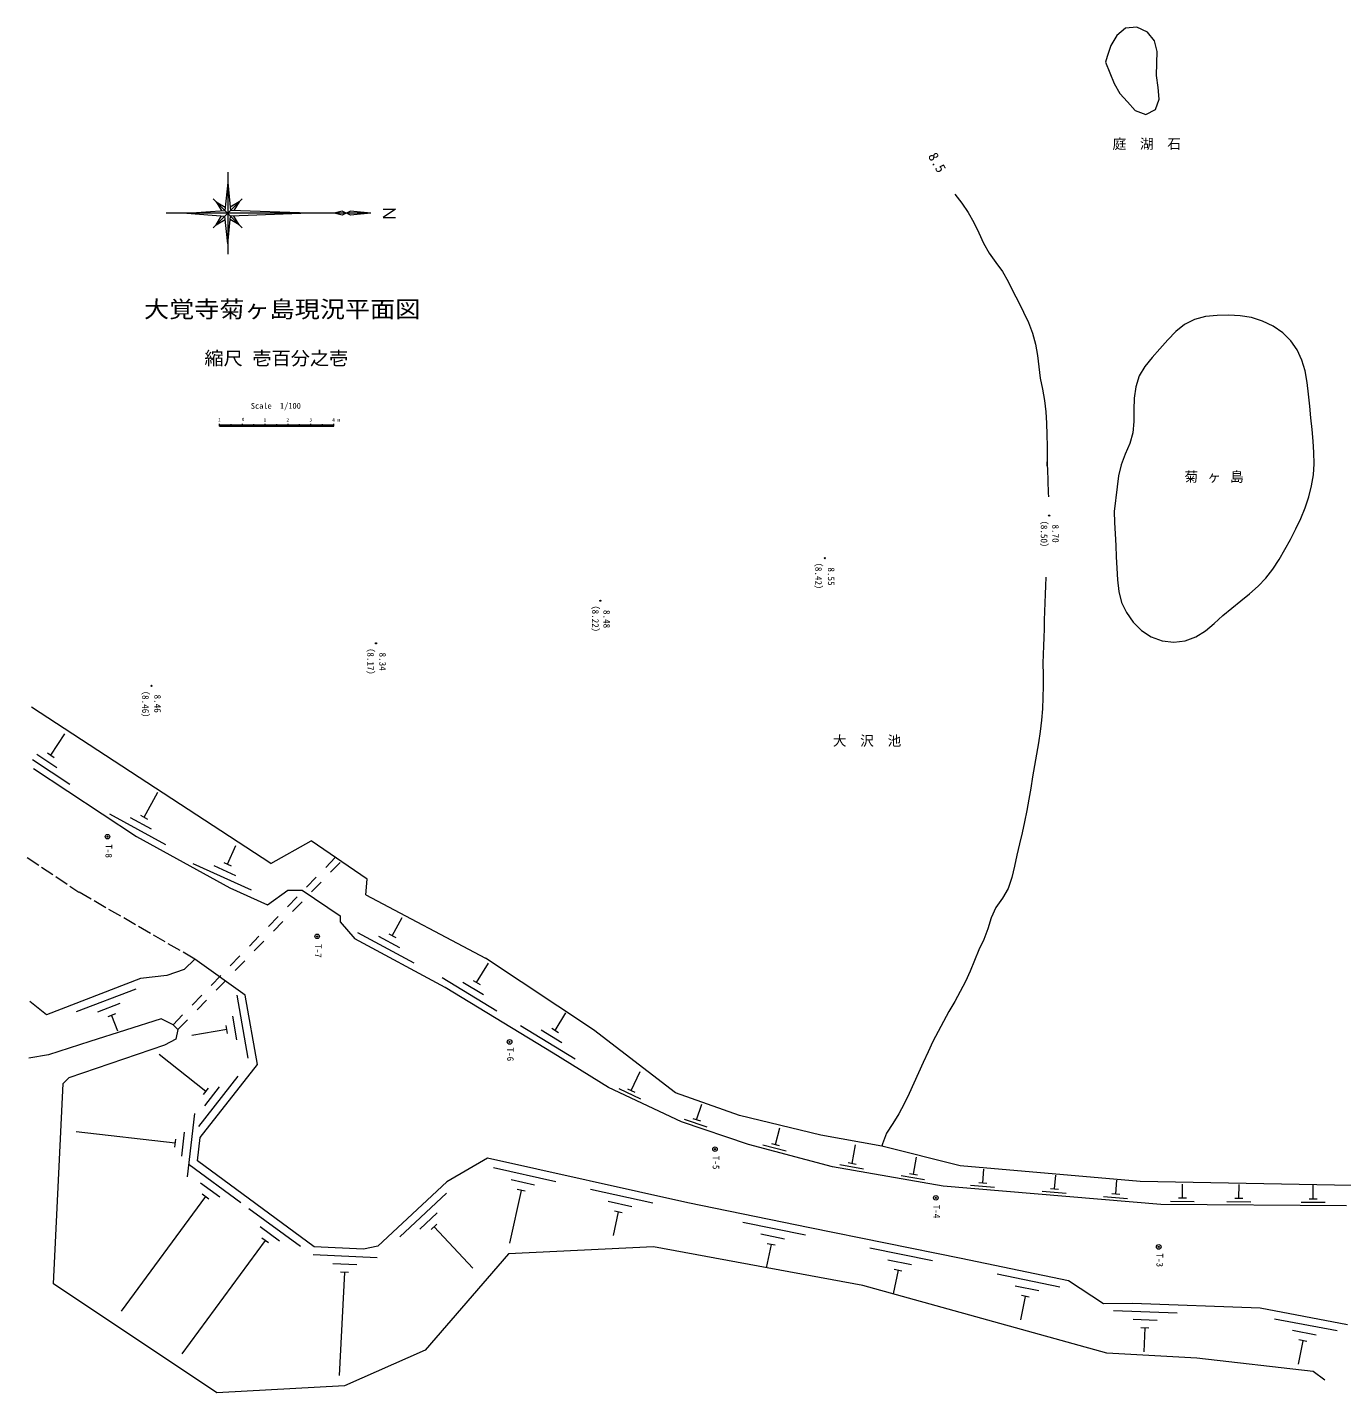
# Model space of a CAD drawing. Units: millimetres, scale not verified. Extents: x -19594 to 224941, y 590 to 285058.
# Drawn here: x 337 to 57886, y 2283 to 62067 of the extents above; entities that cross this region are included whole.
import ezdxf
from ezdxf.enums import TextEntityAlignment as Align

# ---------------------------------------------------------------- set-up
doc = ezdxf.new("R2010")
doc.units = ezdxf.units.MM
doc.header["$LTSCALE"] = 100
doc.header["$PDMODE"] = 32
doc.header["$PDSIZE"] = 50
doc.linetypes.add('DASHED', pattern=[7.5, 6, -1.5])
doc.linetypes.add('DASHED_SPACED', pattern=[12, 6, -6])
doc.layers.add('0-0通り芯', color=4, linetype='Continuous', lineweight=13)
doc.styles.add('ＭＳ ゴシック', font='')
doc.styles.get('ＭＳ ゴシック').set_extended_font_data('MS Gothic')

msp = doc.modelspace()

# ---------------------------------------------------------------- linework, layer by layer
at = {"layer": '0-0通り芯'}
for p, q in [((9110.8, 55716.9), (9110.8, 52132.9)), ((9110.8, 55268.9), (8984.1, 54051.6)), ((9744.5, 54558.6), (8477.2, 53291.2)), ((9744.5, 53291.2), (8477.2, 54558.6)), ((8604.1, 54431.7), (8838.6, 54040.5)), ((9617.6, 54431.7), (9222.6, 54194.8)), ((15382.8, 53924.9), (6422.8, 53924.9)), ((7318.8, 53924.9), (8984.1, 53798.2)), ((12694.8, 53924.9), (9237.5, 54051.6)), ((14128.4, 53835.3), (13770, 53924.9)), ((14486.8, 54014.5), (14128.4, 53835.3)), ((15382.8, 53924.9), (14486.8, 54014.5)), ((8604.1, 53418.1), (8999, 53655)), ((9110.8, 52580.9), (9237.5, 53798.2)), ((9617.6, 53418.1), (9386.3, 53803.6)), ((8756.9, 44603.7), (8756.9, 44703.7)), ((8756.9, 44663.7), (13756.9, 44663.7)), ((8756.9, 44603.7), (13756.9, 44603.7)), ((8856.9, 44603.7), (8856.9, 44661.8)), ((8956.9, 44603.7), (8956.9, 44661.8)), ((9056.9, 44603.7), (9056.9, 44663.4)), ((9156.9, 44603.7), (9156.9, 44661.8)), ((9256.9, 44603.7), (9256.9, 44684.4)), ((9356.9, 44603.7), (9356.9, 44660.2)), ((9456.9, 44603.7), (9456.9, 44661.8)), ((9556.9, 44603.7), (9556.9, 44663.4)), ((9656.9, 44603.7), (9656.9, 44665)), ((9756.9, 44603.7), (9756.9, 44703.7)), ((10256.9, 44603.7), (10256.9, 44684.4)), ((10756.9, 44603.7), (10756.9, 44703.7)), ((11256.9, 44603.7), (11256.9, 44684.4)), ((11256.9, 44603.7), (11256.9, 44684.4)), ((11256.9, 44603.7), (11256.9, 44684.4)), ((11256.9, 44603.7), (11256.9, 44684.4)), ((11756.9, 44603.7), (11756.9, 44703.7)), ((11756.9, 44603.7), (11756.9, 44703.7)), ((12256.9, 44603.7), (12256.9, 44684.4)), ((12756.9, 44603.7), (12756.9, 44703.7)), ((13256.9, 44603.7), (13256.9, 44684.4)), ((13756.9, 44603.7), (13756.9, 44703.7)), ((48060.6, 41942.7), (47919.6, 40873.4)), ((1359.9, 30196.2), (1979.8, 31135.2)), ((557.9, 30006.7), (2197.8, 28924.2)), ((756.5, 30235.1), (1632.8, 29656.6)), ((1213.9, 30292.6), (1506, 30099.8)), ((5448.7, 27482.4), (6053.5, 28579.8)), ((3933, 27632.6), (6385.3, 26281.2)), ((5295.5, 27566.8), (5602, 27397.9)), ((4844.1, 27473), (5763.8, 26966.3)), ((9102.5, 25418.6), (9472.5, 26239.1)), ((7579.6, 25447.2), (10132.1, 24296.1)), ((8500.6, 25361), (9457.7, 24929.4)), ((8942.9, 25490.6), (9262, 25346.7)), ((16316.7, 22292.2), (16742.6, 23085.1)), ((14799.5, 22426.1), (17266.2, 21101.2)), ((15712.3, 22276.3), (16637.3, 21779.5)), ((16162.6, 22375), (16470.9, 22209.4)), ((20011.5, 20240.7), (20524.8, 21082.8)), ((18503.8, 20457.1), (20894.6, 18999.7)), ((19862, 20331.8), (20160.9, 20149.6)), ((5084.3, 19957.8), (2471.2, 18951.9)), ((19407, 20257.8), (20303.6, 19711.3)), ((4393.4, 19316.8), (3413.5, 18939.6)), ((10007.3, 16931.5), (9522.9, 19689.3)), ((4192.5, 18864.4), (3865.9, 18738.7)), ((4029.2, 18801.6), (4291.2, 18120.8)), ((9511.2, 17732.8), (9329.6, 18767)), ((23445.2, 18147.5), (23913.6, 18916)), ((9075.7, 18189.3), (7547, 17920.8)), ((9106, 18017), (9045.4, 18361.7)), ((21937.5, 18363.9), (24328.3, 16906.5)), ((22840.7, 18164.6), (23737.3, 17618.1)), ((23295.7, 18238.6), (23594.6, 18056.5)), ((8155.2, 15477.1), (6109.4, 17084.8)), ((7840.5, 13943.9), (9570.6, 16145.4)), ((26774.2, 15509.9), (27170, 16353.3)), ((8047, 15339.6), (8263.3, 15614.7)), ((8106, 14848.1), (8754.7, 15673.7)), ((26235.2, 15597.2), (27185.7, 15151.1)), ((26615.8, 15584.3), (26932.6, 15435.6)), ((7347.7, 11732.1), (7670.8, 14513.4)), ((29641.6, 14236.7), (29872.8, 14920.6)), ((29096.3, 14262.8), (30091, 13926.5)), ((29475.9, 14292.8), (29807.4, 14180.7)), ((33090.9, 13149.3), (33286.2, 13882.1)), ((6813.9, 13203.5), (2470.6, 13707.9)), ((6793.7, 13029.7), (6834.1, 13377.3)), ((7101, 12641.6), (7222.2, 13684.6)), ((32921.8, 13194.3), (33260, 13104.2)), ((32545, 13139.5), (33559.6, 12869.1)), ((36452.8, 12325.4), (36594.1, 13132.3)), ((39135.3, 11855.4), (39265.7, 12599.8)), ((9683.2, 10600.9), (7428.6, 12261.3)), ((23479.9, 11520.3), (20746.9, 12129)), ((35909.7, 12268.3), (36944, 12087.1)), ((36280.4, 12355.7), (36625.1, 12295.3)), ((42169.4, 11477.9), (42220, 12075.7)), ((8771.1, 10838), (7925.6, 11460.6)), ((22549.8, 11368.9), (21524.9, 11597.1)), ((38592.3, 11798.3), (39626.5, 11617.1)), ((38962.9, 11885.7), (39307.7, 11825.3)), ((41633.6, 11372.7), (42679.9, 11284.2)), ((41995, 11492.6), (42343.8, 11463.2)), ((45312.6, 11212.2), (45363.2, 11810)), ((47995.5, 10985.4), (48046, 11583.3)), ((50909.5, 10811.4), (50913.7, 11411.4)), ((53387.3, 10794.3), (53391.5, 11394.2)), ((56635, 10771.9), (56639.1, 11371.8)), ((8140.8, 10867.5), (4443.5, 5846.8)), ((8281.7, 10763.7), (7999.9, 10971.2)), ((18690.5, 11016.2), (16643.1, 9106.3)), ((21961.2, 11141.4), (21445.4, 8825)), ((22132.1, 11103.4), (21790.5, 11179.4)), ((27728.7, 10574.1), (24995.7, 11182.7)), ((44776.9, 11106.9), (45823.1, 11018.5)), ((45138.3, 11226.9), (45487, 11197.4)), ((47459.7, 10880.2), (48506, 10791.7)), ((47821.1, 11000.2), (48169.8, 10970.7)), ((50734.5, 10812.6), (51084.5, 10810.2)), ((53212.3, 10795.5), (53562.3, 10793.1)), ((56460, 10773.1), (56810, 10770.7)), ((12291.7, 8679.8), (10037.2, 10340.2)), ((18289.4, 10163.4), (17521.6, 9447.2)), ((26798.6, 10422.6), (25773.7, 10650.9)), ((26210, 10195.1), (25981.8, 9170.3)), ((26380.8, 10157.1), (26039.2, 10233.2)), ((50383.5, 10665), (51433.5, 10657.7)), ((52861.3, 10647.9), (53911.3, 10640.6)), ((56109, 10625.5), (57158.9, 10618.2)), ((18272.2, 9668.7), (18016.3, 9430)), ((34415.2, 9176.5), (31672.4, 9739.3)), ((11379.6, 8916.9), (10534.2, 9539.6)), ((10890.3, 8842.6), (10608.4, 9050.2)), ((18144.3, 9549.4), (19841.4, 7730.1)), ((33487.7, 9009.6), (32459.2, 9220.6)), ((10749.4, 8946.4), (7099.3, 3990)), ((32903.1, 8772.2), (32692, 7743.7)), ((33074.5, 8737.1), (32731.7, 8807.4)), ((39970.6, 8051.6), (37226.3, 8607.2)), ((15655.1, 8181.6), (12858.6, 8321.7)), ((14763.6, 7875.8), (13715, 7928.4)), ((39043.5, 7882.2), (38014.4, 8090.5)), ((14221.8, 7552.6), (13995.3, 3030.5)), ((14396.5, 7543.8), (14047, 7561.3)), ((38459.5, 7643.3), (38251.2, 6614.2)), ((38631, 7608.6), (38288, 7678)), ((45546.6, 6902.3), (42804.8, 7470.2)), ((44618.8, 6737.1), (43590.7, 6950)), ((44033.8, 6500.8), (43820.8, 5472.6)), ((44205.1, 6465.3), (43862.4, 6536.3)), ((50689.3, 5766.8), (47891.2, 5869.6)), ((49802, 5449.2), (48752.7, 5487.7)), ((57689.8, 4984.3), (54939.5, 5509.4)), ((49439.4, 5112.3), (49089.7, 5125.1)), ((49264.5, 5118.7), (49226, 4069.4)), ((56764.7, 4804.6), (55733.4, 5001.6)), ((56183.4, 4559.3), (55986.5, 3527.9)), ((56355.3, 4526.5), (56011.5, 4592.1))]:
    msp.add_line(p, q, dxfattribs=at)
at = {"layer": '0-0通り芯', "color": 3}
for p, q in [((9110.8, 55268.9), (9237.5, 54051.6)), ((8604.1, 54431.7), (8999, 54194.8)), ((9617.6, 54431.7), (9386.3, 54046.2)), ((7318.8, 53924.9), (8984.1, 54051.6)), ((8604.1, 53418.1), (8838.6, 53809.3)), ((12694.8, 53924.9), (9237.5, 53798.2)), ((14128.4, 54014.5), (13770, 53924.9)), ((14486.8, 53835.3), (14128.4, 54014.5)), ((15382.8, 53924.9), (14486.8, 53835.3)), ((15920.4, 54104.1), (16458, 54104.1)), ((16458, 54104.1), (15920.4, 53745.7)), ((9110.8, 52580.9), (8984.1, 53798.2)), ((9617.6, 53418.1), (9222.6, 53655)), ((15920.4, 53745.7), (16458, 53745.7)), ((11003.5, 25451.5), (519.7, 32296.7)), ((609, 29613.5), (5117.8, 26637.1)), ((5117.8, 26637.1), (9201.6, 24386.7)), ((11003.5, 25451.5), (12761.2, 26444.7)), ((15223.9, 24771.5), (12761.2, 26444.7)), ((15155.2, 24077.3), (15223.9, 24771.5)), ((9201.6, 24386.7), (10859.1, 23639.2)), ((10859.1, 23639.2), (11742.6, 24281.9)), ((11742.6, 24281.9), (12377.6, 24287.4)), ((12377.6, 24287.4), (14038.5, 23158.9)), ((15155.2, 24077.3), (20404.9, 21309.4)), ((14038.5, 23158.9), (14040.7, 22904.9)), ((14040.7, 22904.9), (14682.3, 22148.4)), ((18638, 20023.9), (14682.3, 22148.4)), ((7675.2, 21267.7), (7200.7, 20813.1)), ((9877.6, 19693.4), (7675.2, 21267.7)), ((25131.4, 18175.5), (20404.9, 21309.4)), ((5299.1, 20415.5), (1172.2, 18827)), ((6440.9, 20552.4), (5299.1, 20415.5)), ((7200.7, 20813.1), (6440.9, 20552.4)), ((23362.3, 17144), (18638, 20023.9)), ((1172.2, 18827), (453.1, 19414.8)), ((10412.2, 16650), (9877.6, 19693.4)), ((6203.6, 18645.3), (3076.1, 17653.1)), ((6718.1, 18391.5), (6203.6, 18645.3)), ((6933.4, 18182.6), (6846.3, 17761.9)), ((28711.6, 15412.6), (25131.4, 18175.5)), ((3076.1, 17653.1), (1264.1, 17078.1)), ((6340.5, 17503.5), (2161.9, 16069.9)), ((6846.3, 17761.9), (6340.5, 17503.5)), ((1264.1, 17078.1), (401, 16934.1)), ((25788.5, 15641.1), (23362.3, 17144)), ((7900, 13452.9), (10412.2, 16650)), ((1478.6, 7046.6), (1910.1, 15813.7)), ((2161.9, 16069.9), (1910.1, 15813.7)), ((28976.7, 14144.8), (25788.5, 15641.1)), ((31514.4, 14421), (28711.6, 15412.6)), ((35078, 13563.1), (31514.4, 14421)), ((31906.5, 13154.4), (28976.7, 14144.8)), ((7781.8, 12435.9), (7900, 13452.9)), ((35598.2, 12170.6), (31906.5, 13154.4)), ((37749.3, 13078.4), (35078, 13563.1)), ((41186, 12219.4), (37749.3, 13078.4)), ((12894.9, 8670.4), (7781.8, 12435.9)), ((20481.3, 12546.7), (18712.3, 11515.2)), ((29261.7, 10591.2), (20481.3, 12546.7)), ((40431.8, 11323.7), (35598.2, 12170.6)), ((49066.3, 11526.1), (41186, 12219.4)), ((18712.3, 11515.2), (15688.8, 8694.7)), ((58339.2, 11353), (49066.3, 11526.1)), ((49964.2, 10517.9), (40431.8, 11323.7)), ((34605.5, 9494.8), (29261.7, 10591.2)), ((58093, 10461.8), (49964.2, 10517.9)), ((41221.5, 8155.5), (34605.5, 9494.8)), ((15054.9, 8562.1), (12894.9, 8670.4)), ((15688.8, 8694.7), (15054.9, 8562.1)), ((27754.4, 8673), (21406.9, 8363.6)), ((36913.6, 6974.9), (27754.4, 8673)), ((21406.9, 8363.6), (17760.6, 4140.6)), ((45929.1, 7180.5), (41221.5, 8155.5)), ((47461.9, 6177.9), (45929.1, 7180.5)), ((8632.5, 2282.9), (1478.6, 7046.6)), ((47607.8, 4020.1), (36913.6, 6974.9)), ((48731.9, 6189), (47461.9, 6177.9)), ((54321.9, 5983.7), (48731.9, 6189)), ((58138.4, 5255), (54321.9, 5983.7)), ((17760.6, 4140.6), (14218, 2585.6)), ((51546.9, 3800.4), (47607.8, 4020.1)), ((56632.2, 3209.8), (51546.9, 3800.4)), ((57143.5, 2833.3), (56632.2, 3209.8)), ((14218, 2585.6), (8632.5, 2282.9))]:
    msp.add_line(p, q, dxfattribs=at)
at = {"layer": '0-0通り芯', "color": 2, "linetype": 'DASHED'}
for p in [(337, 25718), (7675.2, 21267.7)]:
    msp.add_line(p, (2599, 24202.1), dxfattribs=at)
at = {"layer": '0-0通り芯', "color": 3, "linetype": 'DASHED_SPACED'}
for p, q in [((6718.1, 18391.5), (13828.4, 25719.7)), ((6933.4, 18182.6), (14080.3, 25548.5)), ((6718.1, 18391.5), (6933.4, 18182.6))]:
    msp.add_line(p, q, dxfattribs=at)
at = {"layer": '0-0通り芯'}
msp.add_lwpolyline([(47546.2, 60539.1), (47733.3, 60077.2), (47916.4, 59603.2), (48165.2, 59173.8), (48513.3, 58810.8), (48843.9, 58425.3), (49304.2, 58246.1), (49738.9, 58474.1), (49892.2, 58926), (49852, 59431.3), (49783.8, 59963.6), (49793.4, 60497.2), (49802.4, 61007), (49696.9, 61467.9), (49384.8, 61847.6), (48914.5, 62066.7), (48416.2, 62032.1), (48035.6, 61711), (47783.7, 61264.3), (47618.3, 60793.5)], close=True, dxfattribs=at)
msp.add_lwpolyline([(47546.2, 60539.1), (47733.3, 60077.2), (47916.4, 59603.2), (48165.2, 59173.8), (48513.3, 58810.8), (48843.9, 58425.3), (49304.2, 58246.1), (49738.9, 58474.1), (49892.2, 58926), (49852, 59431.3), (49783.8, 59963.6), (49793.4, 60497.2), (49802.4, 61007), (49696.9, 61467.9), (49384.8, 61847.6), (48914.5, 62066.7), (48416.2, 62032.1), (48035.6, 61711), (47783.7, 61264.3), (47618.3, 60793.5)], close=True, dxfattribs=at)
at = {"layer": '0-0通り芯', "color": 3}
for points in [[(40941.7, 54763.9), (41250.1, 54368.3), (41535.9, 53958.8), (41780.5, 53524.1), (41995.2, 53071), (42205.9, 52615.4), (42445.4, 52177.6), (42737.4, 51771.9), (43038.3, 51371.7), (43285.4, 50938.7), (43505.3, 50488), (43734.2, 50042), (43960.1, 49595.5), (44169.2, 49142.2), (44347.5, 48675.7), (44484.2, 48194), (44574, 47701.4), (44627.5, 47203.8), (44688.8, 46708), (44789.4, 46218.4), (44880, 45726.8), (44934.5, 45229.6), (44963.7, 44729.4), (44978.5, 44229), (44984.3, 43728.9), (44984.4, 43229.1), (44982.7, 42860.7)], [(44984.4, 43229.1), (44990.2, 43057.4), (44996.1, 42885.7), (45001.9, 42714), (45007.8, 42542.3), (45013.7, 42370.6), (45019.5, 42198.9), (45025.4, 42027.2), (45031.2, 41855.5), (45037.1, 41683.8), (45042.9, 41512)], [(44925.7, 37994.4), (44913.5, 37617.3), (44901.4, 37240.1), (44889.2, 36862.9), (44877, 36485.8), (44864.9, 36108.6), (44852.7, 35731.5), (44840.6, 35354.3), (44828.4, 34977.1), (44816.3, 34599.9), (44804.1, 34222.8)], [(44804.1, 34222.8), (44811.6, 33721.3), (44814.2, 33220.3), (44806.8, 32720.1), (44784.7, 32221.3), (44742.8, 31724.3), (44680.5, 31229.2), (44603.8, 30735.1), (44519.5, 30241.3), (44434.6, 29747.2), (44352.3, 29252.5), (44270.7, 28757.8), (44187.3, 28263.9), (44099.5, 27771.5), (44004.9, 27281.3), (43900.9, 26794.2), (43785.6, 26310.5), (43666.5, 25825.4), (43557.7, 25330.8), (43444.7, 24834.5), (43284.5, 24360.8), (43033.5, 23934.1), (42735.8, 23532.1), (42537.9, 23077.3), (42391.5, 22593.8), (42211, 22125.8), (42001.9, 21671.9), (41805.3, 21212.8), (41625.4, 20746.2), (41419.6, 20291.4), (41187.3, 19848.6), (40940.3, 19412.6), (40690.6, 18978), (40446.9, 18540.8), (40211.9, 18099.6), (39987.2, 17653.4), (39773.3, 17201.8), (39566.7, 16746.6), (39363, 16289.7), (39157.8, 15833.5), (38946.6, 15380), (38725.3, 14931.7), (38489.3, 14491), (38226, 14065.6), (37959.9, 13643.3), (37780.4, 13176.3), (37749.3, 13078.4)]]:
    msp.add_lwpolyline(points, dxfattribs=at)
at = {"layer": '0-0通り芯'}
msp.add_lwpolyline([(47919.6, 40873.4), (47942.9, 40378.1), (47966.3, 39881.8), (47990, 39383.6), (48014, 38882.7), (48038.4, 38378.1), (48066.1, 37870.1), (48122.9, 37368.2), (48245.4, 36886.9), (48463.7, 36437.9), (48759.7, 36022.2), (49122.1, 35660.7), (49545.1, 35378.9), (50022.2, 35201.8), (50532.1, 35141.9), (51037.8, 35199.1), (51502.7, 35371.9), (51918.3, 35640.4), (52304.3, 35966.6), (52682, 36311.4), (53069.9, 36639.9), (53465.1, 36951.7), (53853.8, 37263.7), (54222.2, 37592.8), (54558.6, 37953.6), (54863.6, 38345.3), (55142.9, 38762), (55401.7, 39197.6), (55645.5, 39646), (55877.5, 40102.2), (56092.4, 40564.8), (56283.6, 41033.3), (56443.9, 41507.2), (56566.6, 41986), (56644.8, 42469.1), (56676.5, 42956.4), (56670.9, 43448.4), (56638.5, 43946), (56589.8, 44450), (56535.1, 44960.9), (56484.5, 45479.4), (56435.7, 46001.4), (56373, 46517.8), (56280.4, 47019.2), (56141.7, 47496.3), (55940.9, 47939.8), (55661.9, 48340.5), (55302.2, 48689.8), (54880.2, 48980.6), (54416.4, 49205.9), (53931.2, 49358.8), (53438.8, 49439.4), (52939, 49464.6), (52429.7, 49453.1), (51921.4, 49401.4), (51439.6, 49279), (51008.6, 49056.8), (50626.5, 48744.1), (50273.8, 48376.3), (49930.1, 47989), (49584.3, 47609.3), (49266.2, 47222.2), (49017.9, 46800.2), (48866.7, 46327.8), (48796.9, 45823.9), (48782.5, 45312), (48780.6, 44805), (48740.9, 44310.7), (48614.1, 43837.1), (48408.5, 43379.8), (48224, 42915.5), (48113.1, 42432.4), (48060.6, 41942.7)], dxfattribs=at)
msp.add_lwpolyline([(47919.6, 40873.4), (47942.9, 40378.1), (47966.3, 39881.8), (47990, 39383.6), (48014, 38882.7), (48038.4, 38378.1), (48066.1, 37870.1), (48122.9, 37368.2), (48245.4, 36886.9), (48463.7, 36437.9), (48759.7, 36022.2), (49122.1, 35660.7), (49545.1, 35378.9), (50022.2, 35201.8), (50532.1, 35141.9), (51037.8, 35199.1), (51502.7, 35371.9), (51918.3, 35640.4), (52304.3, 35966.6), (52682, 36311.4), (53069.9, 36639.9), (53465.1, 36951.7), (53853.8, 37263.7), (54222.2, 37592.8), (54558.6, 37953.6), (54863.6, 38345.3), (55142.9, 38762), (55401.7, 39197.6), (55645.5, 39646), (55877.5, 40102.2), (56092.4, 40564.8), (56283.6, 41033.3), (56443.9, 41507.2), (56566.6, 41986), (56644.8, 42469.1), (56676.5, 42956.4), (56670.9, 43448.4), (56638.5, 43946), (56589.8, 44450), (56535.1, 44960.9), (56484.5, 45479.4), (56435.7, 46001.4), (56373, 46517.8), (56280.4, 47019.2), (56141.7, 47496.3), (55940.9, 47939.8), (55661.9, 48340.5), (55302.2, 48689.8), (54880.2, 48980.6), (54416.4, 49205.9), (53931.2, 49358.8), (53438.8, 49439.4), (52939, 49464.6), (52429.7, 49453.1), (51921.4, 49401.4), (51439.6, 49279), (51008.6, 49056.8), (50626.5, 48744.1), (50273.8, 48376.3), (49930.1, 47989), (49584.3, 47609.3), (49266.2, 47222.2), (49017.9, 46800.2), (48866.7, 46327.8), (48796.9, 45823.9), (48782.5, 45312), (48780.6, 44805), (48740.9, 44310.7), (48614.1, 43837.1), (48408.5, 43379.8), (48224, 42915.5), (48113.1, 42432.4), (48060.6, 41942.7)], dxfattribs=at)
for centre in [(3849, 26627.7), (13028.5, 22263.8), (21452.3, 17641.2), (30447.5, 12947.6), (40117.4, 10814.3), (49874.8, 8666.1)]:
    msp.add_circle(centre, 100, dxfattribs=at)
at = {"layer": '0-0通り芯', "color": 7}
for p in [(45075.7, 40686.3), (35254.3, 38822.9), (25426.2, 36958.4), (15601.4, 35094.4), (5776.7, 33230.5), (3849, 26627.7), (13028.5, 22263.8), (21452.3, 17641.2), (30447.5, 12947.6), (40117.4, 10814.3), (49874.8, 8666.1)]:
    msp.add_point(p, dxfattribs=at)

# ---------------------------------------------------------------- texts
at = {"layer": '0-0通り芯', "color": 2, "style": 'ＭＳ ゴシック'}
for s, height, rotation, p in [('8.5', 439.9, 299.995, (39644.4, 56361)), ('（8.50）', 293.3, 270, (44622, 40693.7)), ('8.70', 293.3, 270, (45123.9, 40298.6)), ('（8.42）', 293.3, 270, (34745.1, 38854.3)), ('8.55', 293.3, 270, (35302.2, 38418.4)), ('（8.22）', 293.3, 270, (24978.5, 36981.8)), ('8.48', 293.3, 270, (25473.9, 36555.7)), ('（8.17）', 293.3, 270, (15132.5, 35110.8)), ('8.34', 293.3, 270, (15661.2, 34690)), ('（8.46）', 293.3, 270, (5276.3, 33239.4)), ('8.46', 293.3, 270, (5807.8, 32850.1)), ('T-8', 293.3, 270, (3673.3, 26295.1)), ('T-7', 293.3, 270, (12841.8, 21927.3)), ('T-6', 293.3, 270, (21252.9, 17396.4)), ('T-5', 293.3, 270, (30258.5, 12655.9)), ('T-4', 293.3, 270, (39918.5, 10515.4)), ('T-3', 293.3, 270, (49687.8, 8381.2))]:
    msp.add_text(s, height=height, rotation=rotation, dxfattribs=at).set_placement(p, align=Align.BOTTOM_LEFT)
at = {"layer": '0-0通り芯', "style": 'ＭＳ ゴシック'}
for s, height, width, p in [('大覚寺菊ヶ島現況平面図', 733.1, 1.1, (5444.5, 49137.6)), ('縮尺 壱百分之壱', 586.5, 1.05, (8090.9, 47105.5))]:
    msp.add_text(s, height=height, dxfattribs=dict(at, width=width)).set_placement(p, align=Align.BOTTOM_LEFT)
at = {"layer": '0-0通り芯', "color": 3, "style": 'ＭＳ ゴシック'}
for s, height, p in [('Scale\u30001/100', 256.6, (10123.2, 45286.3)), ('大\u3000沢\u3000池', 439.9, (35603, 30476.7))]:
    msp.add_text(s, height=height, dxfattribs=at).set_placement(p, align=Align.BOTTOM_LEFT)
at = {"layer": '0-0通り芯', "color": 7, "style": 'ＭＳ ゴシック'}
for s, p in [('1', (8691.3, 44773.8)), ('0', (9725.1, 44782.5)), ('1', (10685.5, 44761)), ('2', (11685.9, 44754.6)), ('3', (12686.2, 44761)), ('4 m', (13685.5, 44761))]:
    msp.add_text(s, height=146.6, dxfattribs=at).set_placement(p, align=Align.BOTTOM_LEFT)
at = {"layer": '0-0通り芯', "char_height": 439.9, "attachment_point": 7, "style": 'ＭＳ ゴシック'}
for s, insert in [('\\T2;庭湖石', (47851.6, 56694.6)), ('\\T1.67;菊ヶ島', (50998.9, 42119.8))]:
    msp.add_mtext(s, dxfattribs=dict(at, insert=insert))

doc.saveas('drawing.dxf')
